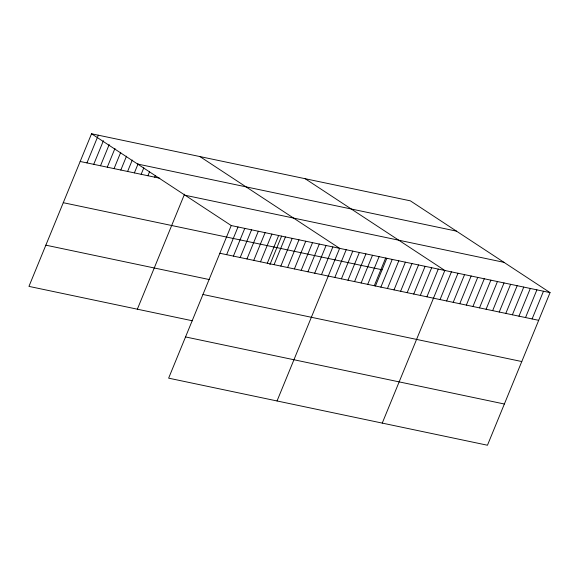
<?xml version="1.0" encoding="UTF-8"?>
<svg xmlns="http://www.w3.org/2000/svg" width="579" height="579" viewBox="0 0 579 579"><rect width="100%" height="100%" fill="white"/><g stroke="black" fill="none" stroke-linecap="round" stroke-linejoin="round"><path stroke-width="0.87" d="M91.54 133.771L231.231 225.542L168.634 378.159L487.46 445.229L550.05 292.612L410.366 200.841L91.54 133.771L28.95 286.388L192.423 320.78M86.951 162.909L98.314 135.197M93.726 164.335L103.424 140.697M100.5 165.76L109.192 144.569M107.274 167.186L114.968 148.441M114.049 168.612L120.736 152.306M120.823 170.038L126.512 156.178M127.604 171.464L132.28 160.05M134.379 172.889L138.055 163.922M141.153 174.315L143.824 167.794M147.927 175.741L149.599 171.659M154.702 177.167L155.367 175.531M137.346 309.193L184.52 194.182M226.635 254.68L238.005 226.968M233.409 256.106L244.779 228.394M240.184 257.532L251.554 229.812M246.958 258.958L258.328 231.238M253.74 260.384L265.102 232.664M260.514 261.809L271.877 234.09M267.288 263.235L278.651 235.515M269.915 264.625L281.618 236.102M274.062 264.654L285.425 236.941M280.837 266.079L292.2 238.367M287.611 267.505L298.974 239.793M294.385 268.931L305.755 241.219M301.16 270.357L312.53 242.644M307.934 271.783L319.304 244.07M314.708 273.208L326.078 245.496M321.483 274.634L332.853 246.922M277.037 400.965L339.627 248.348L199.943 156.576M334.836 277.442L346.206 249.73M341.415 278.825L352.777 251.112M347.986 280.207L359.356 252.495M354.565 281.589L365.928 253.877M361.137 282.979L372.507 255.259M367.716 284.361L379.079 256.642M374.287 285.744L385.657 258.031M375.445 285.99L386.83 258.234M380.866 287.126L392.236 259.414M387.445 288.508L398.808 260.796M394.017 289.891L405.387 262.178M400.596 291.273L411.959 263.561M407.167 292.663L418.537 264.943M413.746 294.045L425.109 266.326M420.318 295.428L431.688 267.715M426.897 296.81L438.26 269.097M382.249 423.097L444.838 270.48L305.155 178.708M440.047 299.575L451.417 271.862M446.626 300.957L457.989 273.245M453.198 302.347L464.568 274.627M459.777 303.729L471.14 276.009M466.348 305.111L477.718 277.399M472.927 306.494L484.29 278.781M479.499 307.876L490.869 280.164M486.078 309.258L497.448 281.546M492.657 310.641L504.019 282.928M499.228 312.03L510.598 284.311M505.807 313.413L517.17 285.693M512.379 314.795L523.749 287.083M518.958 316.177L530.321 288.465M525.529 317.56L536.899 289.847M532.108 318.942L543.471 291.23M137.636 164.052L456.462 231.13M80.177 161.483L159.782 178.231M185.128 195.253L503.954 262.33M231.231 225.542L550.05 292.612M63.27 202.701L382.097 269.778M219.861 253.255L538.68 320.325M45.857 245.17L209.323 279.563M202.954 294.472L521.78 361.542M185.541 336.942L504.36 404.012"/></g></svg>
